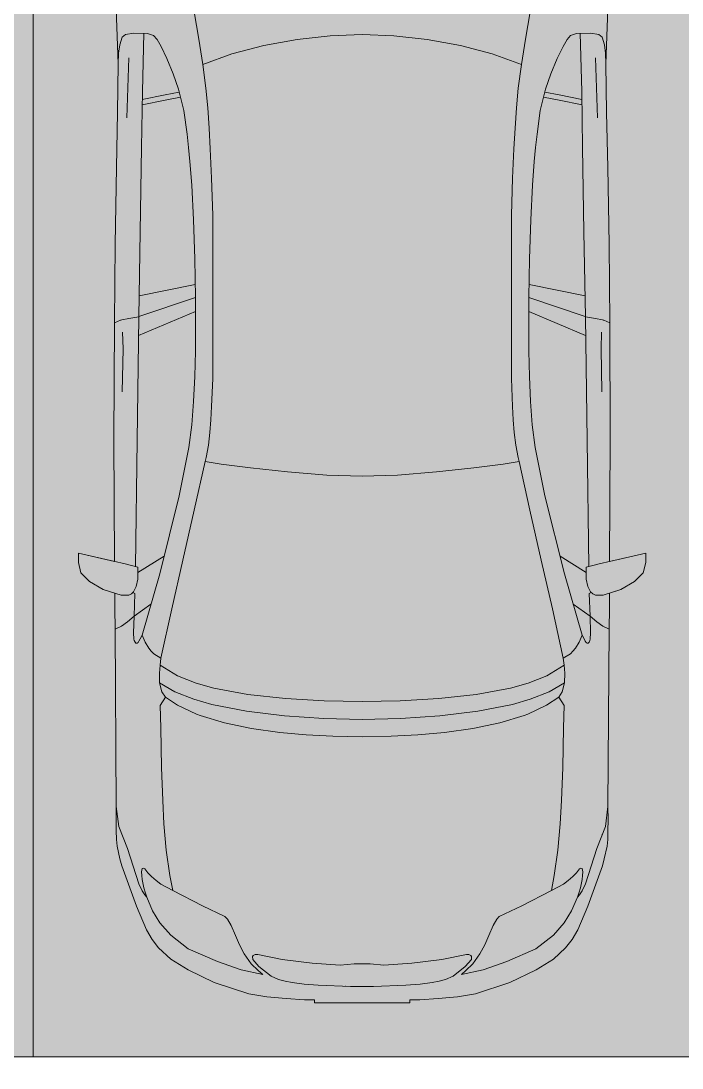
# Model space of a CAD drawing. Header units: millimetres. Extents: x 141848 to 1648660, y -465012 to -151356.
# Drawn here: x 444191 to 446634, y -270728 to -266857 of the extents above; entities that cross this region are included whole.
import ezdxf

# ---------------------------------------------------------------- set-up
doc = ezdxf.new("R2010")
doc.units = ezdxf.units.MM
doc.header["$MEASUREMENT"] = 0
doc.layers.add('Extérieur - Environnement', color=7, linetype='Continuous')
doc.layers.add('Structure - Murs extérieurs', color=7, linetype='Continuous')

msp = doc.modelspace()

# ---------------------------------------------------------------- hatches: boundary and pattern name
at = {"linetype": 'Continuous', "lineweight": 0, "true_color": 0x6f6f6f}
h = msp.add_hatch(color=8, dxfattribs=at)
h.paths.add_polyline_path([(360547.961, -275935.042), (360547.961, -295062.571), (487920.34, -293826.868), (487920.34, -270902.734), (487462.568, -270902.734), (472913.119, -271040.575), (472913.119, -163437.635), (371855.719, -163437.635), (371855.719, -271040.575), (371882.482, -271040.57), (371882.665, -272000.514, -0.40942736), (367883.201, -275935.042)])
h.paths.add_polyline_path([(377135.103, -260639.953), (373845.103, -260639.953), (373845.103, -248364.953), (373845.103, -243089.974), (373845.103, -242189.974), (377135.103, -242189.974)], flags=0)
h.paths.add_polyline_path([(415474.561, -260810.571), (380202.952, -260810.571), (380202.952, -230015.57), (380202.952, -193810.571), (380202.952, -171995.57), (431505.799, -171995.57), (464309.564, -171995.57), (464309.564, -262266.885), (436549.587, -262266.885), (436549.587, -189810.571), (412055.061, -189810.571), (412055.061, -201780.57), (412055.061, -204495.57), (415454.069, -204495.57), (415454.069, -208495.57), (415454.069, -218295.57), (405655.061, -218295.57), (405655.061, -222495.57), (415474.561, -222495.57)], flags=0)
h.paths.add_polyline_path([(381436.562, -269433.913, -0.09031866), (381558.292, -268727.623, -0.20144873), (382612.158, -267592.74, -0.10421145), (383417.525, -267415.055), (384017.498, -267409.371, -0.10404461), (384824.873, -267571.244, -0.23825546), (385983.776, -268953.318, -0.05518862), (386036.355, -269390.334), (386038.45, -269611.438), (386050.565, -270890.267), (385792.102, -271892.761, -0.26794919), (384069.602, -272909.124), (383469.629, -272914.808, -0.19371746), (382078.771, -272370.185, -0.07056876), (381728.183, -271931.262, -0.1316525), (381450.772, -270933.845)], flags=0)
h.paths.add_polyline_path([(392016.505, -273452.052), (392030.007, -267377.824, -0.3805567), (394016.505, -265609.826), (394094.233, -265609.826), (394094.233, -270609.826), (409094.233, -270609.826), (409094.233, -265609.826), (414055.71, -265609.826, -0.41421356), (415555.71, -267109.826), (415555.71, -273660.699, -0.34550161), (413836.804, -275433.432), (394027.271, -275599.002, -0.4157911), (392016.505, -273599.031)], flags=0)
h.paths.add_polyline_path([(424209.612, -271504.083, -0.13447393), (423930.467, -270484.937), (423930.467, -268984.937, -0.41421356), (425930.467, -266984.937), (426530.467, -266984.937, -0.41421356), (428530.467, -268984.937), (428530.467, -270484.937, -0.12882035), (428273.55, -271465.581, -0.27093629), (426530.467, -272484.937), (425930.467, -272484.937, -0.26498)], flags=0)
h.paths.add_polyline_path([(436562.206, -273329.325), (436569.468, -267730.336, -0.09856151), (436800.237, -266943.721), (436817.2, -266951.545, -0.258849), (438654.998, -265605.827), (438652.661, -265587.294), (439337.088, -265587.294), (439337.088, -265687.294), (439337.088, -270687.294), (469237.088, -270687.294), (469237.088, -265687.294), (470907.523, -265687.294), (472885.813, -265687.294), (472885.813, -267687.294), (472885.813, -271062.255, 0.00134576), (472885.842, -271073.021), (472896.728, -273095.233, -0.41421356), (470907.523, -275105.97), (462184.053, -275105.97, -0.00518896), (462130.957, -275116.103), (454147.511, -275196.191), (438770.531, -275253.24, -0.38655333), (436572.608, -273475.385, -0.02518922)], flags=0)

# ---------------------------------------------------------------- linework, layer by layer
at = {"color": 9, "linetype": 'Continuous', "lineweight": 5}
msp.add_lwpolyline([(436572.608, -273475.385, 0.38655333), (438770.531, -275253.24), (454147.511, -275196.191), (462130.957, -275116.103, 0.00518896), (462184.053, -275105.97), (470907.523, -275105.97, 0.41421356), (472896.728, -273095.233), (472885.842, -271073.021, -0.00134576), (472885.813, -271062.255), (472885.813, -267687.294), (472885.813, -265687.294), (470907.523, -265687.294), (469237.088, -265687.294), (469237.088, -270687.294), (439337.088, -270687.294), (439337.088, -265687.294), (439337.088, -265587.294), (438652.661, -265587.294), (438654.998, -265605.827, 0.258849), (436817.2, -266951.545), (436800.237, -266943.721, 0.09856151), (436569.468, -267730.336), (436562.206, -273329.325, 0.02518922)], format="xyb", close=True, dxfattribs=at)
at = {"color": 255, "linetype": 'Continuous', "lineweight": 5, "flags": 128}
for points in [[(444237.088, -265687.294), (444237.088, -270687.294)], [(444237.088, -270687.294), (446737.088, -270687.294)]]:
    msp.add_lwpolyline(points, dxfattribs=at)
at = {"layer": 'Extérieur - Environnement', "color": 7, "linetype": 'Continuous', "lineweight": 13}
for p, q in [((444812.002, -266709.08), (444848.174, -266924.692)), ((446091.814, -266709.08), (446055.642, -266924.692)), ((444543.698, -266812.144), (444550.959, -267015.116)), ((444550.959, -267015.116), (444543.698, -266812.144)), ((446352.857, -267015.116), (446360.118, -266812.144)), ((446352.857, -267015.116), (446360.118, -266812.144)), ((444564.951, -266917.174), (444556.547, -266945.179)), ((444577.652, -266906.682), (444564.951, -266917.174)), ((444608.63, -266901.909), (444577.652, -266906.682)), ((444659.244, -266903.116), (444608.63, -266901.909)), ((444640.038, -267118.034), (444645.862, -266902.797)), ((444681.719, -266910.293), (444659.244, -266903.116)), ((444694.717, -266925.468), (444681.719, -266910.293)), ((445334.373, -266911.78), (445211.69, -266925.666)), ((445451.908, -266907.061), (445334.373, -266911.78)), ((445451.908, -266907.061), (445569.443, -266911.78)), ((445569.443, -266911.78), (445692.126, -266925.666)), ((446209.099, -266925.468), (446222.098, -266910.293)), ((446222.098, -266910.293), (446244.572, -266903.116)), ((446244.572, -266903.116), (446295.186, -266901.909)), ((446263.778, -267118.034), (446257.954, -266902.797)), ((446295.186, -266901.909), (446326.164, -266906.682)), ((446326.164, -266906.682), (446338.865, -266917.174)), ((446338.865, -266917.174), (446347.27, -266945.179)), ((444556.547, -266945.179), (444552.232, -266976.682)), ((444709.611, -266951.662), (444694.717, -266925.468)), ((444731.015, -266995.684), (444709.611, -266951.662)), ((444848.174, -266924.692), (444863.388, -267017.735)), ((445088.935, -266948.269), (444971.085, -266979.133)), ((445211.69, -266925.666), (445088.935, -266948.269)), ((445692.126, -266925.666), (445814.881, -266948.269)), ((445814.881, -266948.269), (445932.731, -266979.133)), ((446055.642, -266924.692), (446040.428, -267017.735)), ((446172.801, -266995.684), (446194.205, -266951.662)), ((446194.205, -266951.662), (446209.099, -266925.468)), ((446347.27, -266945.179), (446351.584, -266976.682)), ((444552.232, -266976.682), (444550.959, -267015.116)), ((444589.626, -266993.88), (444582.209, -267214.66)), ((444754.43, -267052.956), (444731.015, -266995.684)), ((444971.085, -266979.133), (444863.388, -267017.735)), ((445932.731, -266979.133), (446040.428, -267017.735)), ((446149.386, -267052.956), (446172.801, -266995.684)), ((446314.19, -266993.88), (446321.607, -267214.66)), ((446351.584, -266976.682), (446352.857, -267015.116)), ((444550.959, -267015.116), (444548.746, -267195.422)), ((444548.746, -267195.422), (444550.959, -267015.116)), ((444863.388, -267017.735), (444875.059, -267105.162)), ((446040.428, -267017.735), (446028.757, -267105.162)), ((446355.07, -267195.422), (446352.857, -267015.116)), ((446355.07, -267195.422), (446352.857, -267015.116)), ((444773.759, -267109.617), (444754.43, -267052.956)), ((446130.057, -267109.617), (446149.386, -267052.956)), ((444793.594, -267187.636), (444773.759, -267109.617)), ((444875.058, -267105.146), (444881.751, -267178.67)), ((446028.758, -267105.146), (446022.066, -267178.67)), ((446110.222, -267187.636), (446130.057, -267109.617)), ((444637.106, -267325.351), (444640.038, -267118.034)), ((444639.345, -267167.062), (444723.733, -267149.83)), ((444639.618, -267147.769), (444724.006, -267130.537)), ((444723.733, -267149.83), (444781.148, -267138.68)), ((444724.006, -267130.537), (444776.487, -267120.345)), ((446180.083, -267149.83), (446122.668, -267138.68)), ((446179.81, -267130.537), (446127.33, -267120.345)), ((446264.198, -267147.769), (446179.81, -267130.537)), ((446264.471, -267167.062), (446180.083, -267149.83)), ((446266.71, -267325.351), (446263.778, -267118.034)), ((444805.003, -267275.127), (444793.594, -267187.636)), ((444881.75, -267178.656), (444886.716, -267253.131)), ((446022.066, -267178.656), (446017.1, -267253.131)), ((446098.813, -267275.127), (446110.222, -267187.636)), ((444548.746, -267195.422), (444544.396, -267398.632)), ((444548.746, -267195.422), (444544.396, -267398.632)), ((446359.42, -267398.632), (446355.07, -267195.422)), ((446355.07, -267195.422), (446359.42, -267398.632)), ((444886.716, -267253.127), (444891.12, -267329.924)), ((446017.1, -267253.127), (446012.696, -267329.924)), ((444810.849, -267324.705), (444805.003, -267275.127)), ((446092.967, -267324.705), (446098.813, -267275.127)), ((444632.146, -267636.148), (444637.106, -267325.351)), ((444815.943, -267376.543), (444810.849, -267324.705)), ((444891.119, -267329.914), (444895.885, -267438.034)), ((446012.697, -267329.914), (446007.931, -267438.034)), ((446087.873, -267376.543), (446092.967, -267324.705)), ((446271.671, -267636.148), (446266.71, -267325.351)), ((444822.181, -267464.557), (444815.943, -267376.543)), ((446081.636, -267464.557), (446087.873, -267376.543)), ((444544.396, -267398.632), (444539.611, -267681.866)), ((444544.396, -267398.632), (444539.611, -267681.866)), ((446364.205, -267681.866), (446359.42, -267398.632)), ((446359.42, -267398.632), (446364.205, -267681.866)), ((444895.885, -267438.031), (444899.856, -267575.552)), ((446007.931, -267438.031), (446003.961, -267575.552)), ((444828.568, -267592.686), (444822.181, -267464.557)), ((446075.248, -267592.686), (446081.636, -267464.557)), ((444899.856, -267575.552), (444899.894, -268178.518)), ((446003.961, -267575.552), (446003.922, -268178.518)), ((444833.568, -267735.926), (444828.568, -267592.686)), ((446070.248, -267735.926), (446075.248, -267592.686)), ((444627.185, -267950.448), (444632.146, -267636.148)), ((446276.631, -267950.448), (446271.671, -267636.148)), ((444539.611, -267681.866), (444537.092, -267973.113)), ((444539.611, -267681.866), (444537.092, -267973.113)), ((446366.724, -267973.113), (446364.205, -267681.866)), ((446364.205, -267681.866), (446366.724, -267973.113)), ((444835.991, -267879.457), (444833.568, -267735.926)), ((446067.825, -267879.457), (446070.248, -267735.926)), ((444628.402, -267873.372), (444835.173, -267831.01)), ((446275.415, -267873.372), (446068.643, -267831.01)), ((444835.991, -267879.457), (444627.202, -267949.357)), ((444836.529, -268077.471), (444835.991, -267879.457)), ((446067.287, -268077.471), (446067.825, -267879.457)), ((446067.825, -267879.457), (446276.614, -267949.357)), ((444537.092, -267973.113), (444558.801, -267963.349)), ((444558.801, -267963.349), (444560.757, -267962.783)), ((444560.757, -267962.783), (444564.015, -267962.088)), ((444564.015, -267962.088), (444589.928, -267957.432)), ((444589.928, -267957.432), (444627.185, -267950.448)), ((444627.185, -267950.448), (444620.746, -268407.601)), ((444626.214, -268019.427), (444836.131, -267931.001)), ((446277.603, -268019.427), (446067.685, -267931.001)), ((446276.631, -267950.448), (446283.07, -268407.601)), ((446313.888, -267957.432), (446276.631, -267950.448)), ((446339.801, -267962.088), (446313.888, -267957.432)), ((446343.059, -267962.783), (446339.801, -267962.088)), ((446345.015, -267963.349), (446343.059, -267962.783)), ((446366.724, -267973.113), (446345.015, -267963.349)), ((444537.092, -267973.113), (444535.124, -268405.992)), ((444535.124, -268405.992), (444537.092, -267973.113)), ((446368.692, -268405.992), (446366.724, -267973.113)), ((446368.692, -268405.992), (446366.724, -267973.113)), ((444566.987, -268008.036), (444568.486, -268069.3)), ((446336.829, -268008.036), (446335.33, -268069.3)), ((444568.486, -268069.3), (444565.909, -268228.63)), ((444833.378, -268171.56), (444836.529, -268077.471)), ((446070.438, -268171.56), (446067.287, -268077.471)), ((446335.33, -268069.3), (446337.907, -268228.63)), ((444829.184, -268264.184), (444833.378, -268171.56)), ((444899.894, -268178.518), (444896.057, -268282.803)), ((446003.922, -268178.518), (446007.759, -268282.803)), ((446074.632, -268264.184), (446070.438, -268171.56)), ((444823.085, -268350.336), (444829.184, -268264.184)), ((446080.732, -268350.336), (446074.632, -268264.184)), ((444896.058, -268282.796), (444893.524, -268331.972)), ((446007.758, -268282.796), (446010.292, -268331.972)), ((444811.939, -268433.588), (444823.085, -268350.336)), ((444893.524, -268331.956), (444889.726, -268379.107)), ((446010.292, -268331.956), (446014.09, -268379.107)), ((446091.878, -268433.588), (446080.732, -268350.336)), ((444889.728, -268379.084), (444883.905, -268425.327)), ((446014.088, -268379.084), (446019.911, -268425.327)), ((444535.124, -268405.992), (444537.602, -268855.376)), ((444537.602, -268855.376), (444535.124, -268405.992)), ((444620.747, -268407.601), (444614.299, -268873.649)), ((444883.905, -268425.327), (444875.474, -268470.695)), ((446019.911, -268425.327), (446028.342, -268470.695)), ((446283.069, -268407.601), (446289.517, -268873.649)), ((446366.214, -268855.376), (446368.692, -268405.992)), ((446366.214, -268855.376), (446368.692, -268405.992)), ((444776.522, -268612.975), (444811.939, -268433.588)), ((444875.253, -268471.184), (444875.56, -268470.505)), ((446028.563, -268471.184), (446028.256, -268470.505)), ((446127.294, -268612.975), (446091.878, -268433.588)), ((444872.174, -268485.5), (444832.016, -268665.461)), ((444872.174, -268485.5), (444875.253, -268471.184)), ((444872.174, -268485.5), (444931.145, -268495.563)), ((444931.145, -268495.563), (445039.761, -268509.721)), ((445972.671, -268495.563), (445864.055, -268509.721)), ((446031.642, -268485.5), (445972.671, -268495.563)), ((446031.642, -268485.5), (446028.563, -268471.184)), ((446031.642, -268485.5), (446071.8, -268665.461)), ((445039.761, -268509.721), (445176.846, -268524.319)), ((445176.846, -268524.319), (445321.29, -268535.706)), ((445321.29, -268535.706), (445451.908, -268540.229)), ((445582.526, -268535.706), (445451.908, -268540.229)), ((445726.97, -268524.319), (445582.526, -268535.706)), ((445864.055, -268509.721), (445726.97, -268524.319)), ((444704.322, -268900.718), (444776.522, -268612.975)), ((446199.494, -268900.718), (446127.294, -268612.975)), ((444832.016, -268665.461), (444789.836, -268850.052)), ((446071.8, -268665.461), (446113.98, -268850.052)), ((444537.602, -268855.376), (444404.23, -268824.575)), ((444404.23, -268824.575), (444404.23, -268858.864)), ((444404.23, -268824.575), (444576.265, -268864.305)), ((444404.23, -268824.575), (444404.23, -268858.864)), ((444720.697, -268835.461), (444623.515, -268895.945)), ((444789.836, -268850.052), (444748.686, -269030.342)), ((446113.98, -268850.052), (446155.13, -269030.342)), ((446183.12, -268835.461), (446280.301, -268895.945)), ((446499.586, -268824.575), (446327.551, -268864.305)), ((446499.586, -268824.575), (446366.214, -268855.376)), ((446499.586, -268858.864), (446499.586, -268824.575)), ((446499.586, -268824.575), (446499.586, -268858.864)), ((444404.23, -268858.864), (444413.09, -268896.996)), ((444413.09, -268896.996), (444404.23, -268858.864)), ((444576.265, -268864.305), (444599.394, -268869.809)), ((444599.394, -268869.809), (444623.515, -268876.024)), ((444623.515, -268876.024), (444623.515, -268921.171)), ((446304.422, -268869.809), (446280.301, -268876.024)), ((446280.301, -268876.024), (446280.301, -268921.171)), ((446327.551, -268864.305), (446304.422, -268869.809)), ((446490.726, -268896.996), (446499.586, -268858.864)), ((446490.726, -268896.996), (446499.586, -268858.864)), ((444413.09, -268896.996), (444444.949, -268928.955)), ((444444.949, -268928.955), (444413.09, -268896.996)), ((444444.949, -268928.955), (444495.489, -268958.446)), ((444495.489, -268958.446), (444444.949, -268928.955)), ((444623.515, -268921.171), (444617.503, -268947.698)), ((444704.322, -268900.718), (444638.908, -269127.825)), ((446199.494, -268900.718), (446264.908, -269127.825)), ((446280.301, -268921.171), (446286.313, -268947.698)), ((446408.327, -268958.446), (446458.867, -268928.955)), ((446408.327, -268958.446), (446458.867, -268928.955)), ((446458.867, -268928.955), (446490.726, -268896.996)), ((446458.867, -268928.955), (446490.726, -268896.996)), ((444495.489, -268958.446), (444538.002, -268972.665)), ((444561.464, -268980.512), (444495.489, -268958.446)), ((444538.002, -268972.665), (444538.26, -269028.074)), ((444538.26, -269028.074), (444538.002, -268972.665)), ((444607.695, -268967.805), (444599.62, -268975.338)), ((444612.572, -268973.482), (444605.368, -268969.976)), ((444617.503, -268947.698), (444607.695, -268967.805)), ((444612.572, -268973.482), (444609.604, -269058.02)), ((446286.313, -268947.698), (446296.121, -268967.805)), ((446291.244, -268973.482), (446298.448, -268969.976)), ((446291.244, -268973.482), (446294.212, -269058.02)), ((446296.121, -268967.805), (446304.196, -268975.338)), ((446342.352, -268980.512), (446408.327, -268958.446)), ((446365.556, -269028.074), (446365.814, -268972.665)), ((446365.556, -269028.074), (446365.814, -268972.665)), ((446365.814, -268972.665), (446408.327, -268958.446)), ((444589.448, -268980.446), (444561.464, -268980.512)), ((444599.62, -268975.338), (444589.448, -268980.446)), ((446304.196, -268975.338), (446314.368, -268980.446)), ((446314.368, -268980.446), (446342.352, -268980.512)), ((444538.26, -269028.074), (444539.312, -269106.124)), ((444538.26, -269028.074), (444539.312, -269106.124)), ((444671.752, -269013.798), (444609.604, -269058.02)), ((444748.686, -269030.342), (444708.521, -269213.352)), ((446155.13, -269030.342), (446195.295, -269213.352)), ((446232.064, -269013.798), (446294.212, -269058.02)), ((446364.504, -269106.124), (446365.556, -269028.074)), ((446365.556, -269028.074), (446364.504, -269106.124)), ((444584.743, -269078.043), (444563.147, -269094.519)), ((444609.604, -269058.02), (444584.743, -269078.043)), ((444609.604, -269058.02), (444607.77, -269119.394)), ((446294.212, -269058.02), (446319.073, -269078.043)), ((446294.212, -269058.02), (446296.046, -269119.394)), ((446319.073, -269078.043), (446340.669, -269094.519)), ((444563.147, -269094.519), (444539.312, -269106.124)), ((444539.312, -269106.124), (444543.463, -269761.281)), ((444539.312, -269106.124), (444543.463, -269761.281)), ((444607.77, -269119.394), (444609.049, -269142.411)), ((444631.56, -269141.742), (444638.908, -269127.825)), ((444638.908, -269127.825), (444650.354, -269154.267)), ((446264.908, -269127.825), (446253.463, -269154.267)), ((446272.256, -269141.742), (446264.908, -269127.825)), ((446296.046, -269119.394), (446294.767, -269142.411)), ((446340.669, -269094.519), (446364.504, -269106.124)), ((446360.353, -269761.281), (446364.504, -269106.124)), ((446364.504, -269106.124), (446360.353, -269761.281)), ((444609.049, -269142.411), (444610.086, -269148.165)), ((444610.086, -269148.165), (444613.009, -269153.829)), ((444616.47, -269156.902), (444613.009, -269153.829)), ((444620.219, -269156.936), (444616.47, -269156.902)), ((444624.115, -269154.389), (444620.219, -269156.936)), ((444624.115, -269154.389), (444627.207, -269150.029)), ((444627.207, -269150.029), (444631.554, -269141.742)), ((444650.354, -269154.267), (444663.697, -269175.776)), ((446253.463, -269154.267), (446240.119, -269175.776)), ((446276.609, -269150.029), (446272.262, -269141.742)), ((446279.701, -269154.389), (446276.609, -269150.029)), ((446279.701, -269154.389), (446283.597, -269156.936)), ((446283.597, -269156.936), (446287.346, -269156.902)), ((446287.346, -269156.902), (446290.807, -269153.829)), ((446293.73, -269148.165), (446290.807, -269153.829)), ((446294.767, -269142.411), (446293.73, -269148.165)), ((444663.697, -269175.776), (444672.894, -269186.973)), ((444672.894, -269186.973), (444682.613, -269197.411)), ((444682.613, -269197.411), (444708.521, -269213.352)), ((446221.203, -269197.411), (446195.295, -269213.352)), ((446230.922, -269186.973), (446221.203, -269197.411)), ((446240.119, -269175.776), (446230.922, -269186.973)), ((444705.231, -269238.276), (444703.088, -269268.704)), ((444708.521, -269213.352), (444705.231, -269238.276)), ((444770.045, -269278.711), (444705.231, -269238.276)), ((444708.535, -269213.352), (444708.521, -269213.352)), ((446133.771, -269278.711), (446198.585, -269238.276)), ((446195.281, -269213.352), (446195.295, -269213.352)), ((446195.295, -269213.352), (446198.585, -269238.276)), ((446198.585, -269238.276), (446200.728, -269268.704)), ((444703.088, -269268.704), (444703.868, -269304.066)), ((444838.801, -269304.966), (444770.041, -269278.71)), ((446065.016, -269304.966), (446133.775, -269278.71)), ((446200.728, -269268.704), (446199.948, -269304.066)), ((444760.246, -269337.286), (444703.868, -269304.066)), ((444703.868, -269304.066), (444712.196, -269337.784)), ((444903.937, -269323.678), (444838.794, -269304.965)), ((445999.88, -269323.678), (446065.022, -269304.965)), ((446143.57, -269337.286), (446199.948, -269304.066)), ((446199.948, -269304.066), (446191.62, -269337.784)), ((444725.512, -269357.141), (444705.981, -269387.53)), ((444712.196, -269337.784), (444712.222, -269337.799)), ((444725.512, -269357.141), (444712.196, -269337.784)), ((444725.517, -269357.181), (444725.512, -269357.141)), ((444725.517, -269357.181), (444770.12, -269386.898)), ((444830.449, -269364.909), (444760.246, -269337.286)), ((445030.229, -269347.1), (444903.931, -269323.677)), ((445168.372, -269362.462), (445030.229, -269347.1)), ((445735.444, -269362.462), (445873.587, -269347.1)), ((445873.587, -269347.1), (445999.885, -269323.677)), ((446073.367, -269364.909), (446143.57, -269337.286)), ((446178.299, -269357.181), (446133.696, -269386.898)), ((446178.299, -269357.181), (446178.305, -269357.141)), ((446178.305, -269357.141), (446191.62, -269337.784)), ((446178.305, -269357.141), (446197.835, -269387.53)), ((446191.62, -269337.784), (446191.594, -269337.799)), ((444705.981, -269387.53), (444708.16, -269470.882)), ((444770.12, -269386.898), (444839.999, -269419.474)), ((444896.096, -269383.674), (444830.449, -269364.909)), ((445024.538, -269409.223), (444896.096, -269383.674)), ((445311.302, -269370.864), (445168.37, -269362.461)), ((445451.937, -269373.424), (445311.3, -269370.863)), ((445451.879, -269373.424), (445592.516, -269370.863)), ((445592.514, -269370.864), (445735.446, -269362.461)), ((445879.278, -269409.223), (446007.72, -269383.674)), ((446007.72, -269383.674), (446073.367, -269364.909)), ((446133.696, -269386.898), (446063.817, -269419.474)), ((446197.835, -269387.53), (446195.656, -269470.882)), ((444839.999, -269419.474), (444853.06, -269424.336)), ((444853.06, -269424.336), (444943.601, -269452.15)), ((445165.22, -269426.562), (445024.538, -269409.223)), ((445310.004, -269436.38), (445165.22, -269426.562)), ((445451.908, -269439.488), (445310.004, -269436.38)), ((445451.908, -269439.488), (445593.812, -269436.38)), ((445593.812, -269436.38), (445738.596, -269426.562)), ((445738.596, -269426.562), (445879.278, -269409.223)), ((446050.756, -269424.336), (445960.216, -269452.15)), ((446063.817, -269419.474), (446050.756, -269424.336)), ((444708.158, -269470.819), (444710.804, -269617.644)), ((444708.161, -269470.865), (444708.161, -269470.882)), ((444943.601, -269452.15), (445042.648, -269473.079)), ((445042.648, -269473.079), (445147.555, -269487.903)), ((445861.168, -269473.079), (445756.261, -269487.903)), ((445960.216, -269452.15), (445861.168, -269473.079)), ((446195.658, -269470.819), (446193.012, -269617.644)), ((446195.655, -269470.865), (446195.655, -269470.882)), ((445147.555, -269487.903), (445245.517, -269496.699)), ((445245.517, -269496.699), (445344.089, -269501.675)), ((445344.089, -269501.675), (445451.915, -269503.419)), ((445559.727, -269501.675), (445451.902, -269503.419)), ((445658.299, -269496.699), (445559.727, -269501.675)), ((445756.261, -269487.903), (445658.299, -269496.699)), ((444710.804, -269617.644), (444715.096, -269739.103)), ((446193.012, -269617.644), (446188.72, -269739.103)), ((444715.096, -269739.103), (444719.633, -269825.642)), ((446188.72, -269739.103), (446184.183, -269825.642)), ((444543.463, -269761.281), (444543.38, -269812.104)), ((444543.463, -269761.281), (444543.38, -269812.104)), ((444543.463, -269761.281), (444553.306, -269834.646)), ((446360.353, -269761.281), (446350.51, -269834.646)), ((446360.436, -269812.104), (446360.353, -269761.281)), ((446360.353, -269761.281), (446360.436, -269812.104)), ((444543.38, -269812.104), (444543.49, -269850.175)), ((444543.38, -269812.104), (444543.49, -269850.175)), ((444719.631, -269825.621), (444728.412, -269922.935)), ((444728.412, -269922.935), (444719.661, -269825.642)), ((446184.185, -269825.621), (446175.404, -269922.935)), ((446175.404, -269922.935), (446184.155, -269825.642)), ((446360.326, -269850.175), (446360.436, -269812.104)), ((446360.436, -269812.104), (446360.326, -269850.175)), ((444543.49, -269850.175), (444544.017, -269883.286)), ((444543.49, -269850.175), (444544.017, -269883.286)), ((444553.306, -269834.646), (444584.831, -269917.011)), ((444564.421, -269863.685), (444564.472, -269864.697)), ((446350.51, -269834.646), (446318.985, -269917.011)), ((446339.396, -269863.685), (446339.344, -269864.697)), ((446359.799, -269883.286), (446360.326, -269850.175)), ((446360.326, -269850.175), (446359.799, -269883.286)), ((444544.017, -269883.286), (444546.818, -269907.43)), ((444544.017, -269883.286), (444546.818, -269907.43)), ((446356.998, -269907.43), (446359.799, -269883.286)), ((446359.799, -269883.286), (446356.998, -269907.43)), ((444546.818, -269907.43), (444557.215, -269954.786)), ((444557.215, -269954.786), (444546.818, -269907.43)), ((444584.831, -269917.011), (444626.432, -270046.609)), ((444728.412, -269922.935), (444742.034, -270016.18)), ((446175.404, -269922.935), (446161.782, -270016.18)), ((446318.985, -269917.011), (446277.384, -270046.609)), ((446346.601, -269954.786), (446356.998, -269907.43)), ((446346.601, -269954.786), (446356.998, -269907.43)), ((444557.215, -269954.786), (444564.23, -269980.291)), ((444564.23, -269980.291), (444557.215, -269954.786)), ((444564.23, -269980.291), (444618.048, -270130.226)), ((444618.048, -270130.226), (444564.23, -269980.291)), ((446285.768, -270130.226), (446339.586, -269980.291)), ((446285.768, -270130.226), (446339.586, -269980.291)), ((446339.586, -269980.291), (446346.601, -269954.786)), ((446339.586, -269980.291), (446346.601, -269954.786)), ((444639.437, -269991.066), (444636.704, -270002.769)), ((444636.704, -270002.769), (444638.017, -270015.863)), ((444638.017, -270015.863), (444638.964, -270030.793)), ((444643.89, -269989.8), (444639.437, -269991.066)), ((444648.778, -269991.957), (444643.89, -269989.8)), ((444659.717, -270006.248), (444648.778, -269991.957)), ((444673.339, -270019.786), (444659.717, -270006.248)), ((444742.03, -270016.157), (444752.31, -270072.418)), ((446161.786, -270016.157), (446151.506, -270072.418)), ((446230.477, -270019.786), (446244.099, -270006.248)), ((446244.099, -270006.248), (446255.038, -269991.957)), ((446255.038, -269991.957), (446259.926, -269989.8)), ((446259.926, -269989.8), (446264.379, -269991.066)), ((446264.379, -269991.066), (446267.112, -270002.769)), ((446265.799, -270015.863), (446264.852, -270030.793)), ((446267.112, -270002.769), (446265.799, -270015.863)), ((444638.769, -270072.924), (444626.432, -270046.609)), ((444638.964, -270030.793), (444644.87, -270061.6)), ((444690.413, -270034.588), (444673.339, -270019.786)), ((444708.354, -270047.873), (444690.413, -270034.588)), ((444752.31, -270072.418), (444708.354, -270047.873)), ((446151.506, -270072.418), (446195.462, -270047.873)), ((446195.462, -270047.873), (446213.404, -270034.588)), ((446213.404, -270034.588), (446230.477, -270019.786)), ((446264.852, -270030.793), (446258.946, -270061.6)), ((446265.047, -270072.924), (446277.384, -270046.609)), ((444649.212, -270087.473), (444638.769, -270072.924)), ((444644.87, -270061.6), (444651.216, -270081.4)), ((444656.538, -270096.772), (444649.212, -270087.473)), ((444651.216, -270081.4), (444656.538, -270096.772)), ((444861.725, -270128.798), (444752.31, -270072.418)), ((446042.091, -270128.798), (446151.506, -270072.418)), ((446252.6, -270081.4), (446247.278, -270096.772)), ((446247.278, -270096.772), (446254.604, -270087.473)), ((446258.946, -270061.6), (446252.6, -270081.4)), ((446254.604, -270087.473), (446265.047, -270072.924)), ((444618.048, -270130.226), (444655.287, -270217.2)), ((444655.287, -270217.2), (444618.048, -270130.226)), ((444677.722, -270147.072), (444656.538, -270096.772)), ((444945.162, -270167.904), (444861.725, -270128.798)), ((445958.655, -270167.904), (446042.091, -270128.798)), ((446226.094, -270147.072), (446247.278, -270096.772)), ((446248.529, -270217.2), (446285.768, -270130.226)), ((446248.529, -270217.2), (446285.768, -270130.226)), ((444704.937, -270191.422), (444677.722, -270147.072)), ((444954.551, -270178.323), (444945.162, -270167.904)), ((445949.266, -270178.323), (445958.655, -270167.904)), ((446198.879, -270191.422), (446226.094, -270147.072)), ((444745.255, -270236.78), (444704.937, -270191.422)), ((444967.731, -270201.019), (444954.551, -270178.323)), ((444983.871, -270238.748), (444967.718, -270200.996)), ((445919.945, -270238.748), (445936.098, -270200.996)), ((445936.085, -270201.019), (445949.266, -270178.323)), ((446158.561, -270236.78), (446198.879, -270191.422)), ((444655.287, -270217.2), (444675.832, -270252.572)), ((444655.287, -270217.2), (444675.832, -270252.572)), ((444809.581, -270287.509), (444745.255, -270236.78)), ((444998.939, -270273.148), (444983.871, -270238.748)), ((445904.877, -270273.148), (445919.945, -270238.748)), ((446094.235, -270287.509), (446158.561, -270236.78)), ((446227.984, -270252.572), (446248.529, -270217.2)), ((446248.529, -270217.2), (446227.984, -270252.572)), ((444675.832, -270252.572), (444700.01, -270283.992)), ((444675.832, -270252.572), (444700.01, -270283.992)), ((444700.01, -270283.992), (444745.038, -270325.3)), ((444700.01, -270283.992), (444745.038, -270325.3)), ((444809.581, -270287.509), (444917.615, -270334.551)), ((445016.721, -270306.15), (444998.939, -270273.148)), ((445887.095, -270306.15), (445904.877, -270273.148)), ((446094.235, -270287.509), (445986.201, -270334.551)), ((446158.778, -270325.3), (446203.806, -270283.992)), ((446203.806, -270283.992), (446158.778, -270325.3)), ((446203.806, -270283.992), (446227.984, -270252.572)), ((446227.984, -270252.572), (446203.806, -270283.992)), ((444745.038, -270325.3), (444808.755, -270364.897)), ((444745.038, -270325.3), (444808.755, -270364.897)), ((445042.467, -270342.487), (445016.721, -270306.15)), ((445047.432, -270315.683), (445049.876, -270311.79)), ((445047.58, -270326.509), (445047.432, -270315.683)), ((445070.639, -270353.332), (445047.58, -270326.509)), ((445049.876, -270311.79), (445057.122, -270308.145)), ((445057.122, -270308.145), (445066.035, -270307.893)), ((445066.035, -270307.893), (445156.902, -270326.346)), ((445156.902, -270326.346), (445267.927, -270340.803)), ((445746.914, -270326.346), (445635.889, -270340.803)), ((445837.781, -270307.893), (445746.914, -270326.346)), ((445833.177, -270353.332), (445856.236, -270326.509)), ((445846.694, -270308.145), (445837.781, -270307.893)), ((445853.94, -270311.79), (445846.694, -270308.145)), ((445856.384, -270315.683), (445853.94, -270311.79)), ((445856.236, -270326.509), (445856.384, -270315.683)), ((445861.35, -270342.487), (445887.095, -270306.15)), ((446095.061, -270364.897), (446158.778, -270325.3)), ((446158.778, -270325.3), (446095.061, -270364.897)), ((444808.755, -270364.897), (444905.55, -270411.682)), ((444808.755, -270364.897), (444905.55, -270411.682)), ((444917.615, -270334.551), (445004.846, -270364.687)), ((445085.093, -270382.581), (445004.846, -270364.687)), ((445068.336, -270367.761), (445042.467, -270342.487)), ((445115.4, -270388.521), (445070.639, -270353.332)), ((445267.927, -270340.803), (445371.064, -270347.688)), ((445422.186, -270343.014), (445371.064, -270347.688)), ((445422.186, -270343.014), (445452.723, -270343.014)), ((445481.63, -270343.014), (445451.093, -270343.014)), ((445481.63, -270343.014), (445532.752, -270347.688)), ((445635.889, -270340.803), (445532.752, -270347.688)), ((445788.416, -270388.521), (445833.177, -270353.332)), ((445818.723, -270382.581), (445898.97, -270364.687)), ((445835.48, -270367.761), (445861.35, -270342.487)), ((445986.201, -270334.551), (445898.97, -270364.687)), ((445998.266, -270411.682), (446095.061, -270364.897)), ((446095.061, -270364.897), (445998.266, -270411.682)), ((445085.093, -270382.581), (445068.336, -270367.761)), ((445143.559, -270400.674), (445115.4, -270388.521)), ((445143.559, -270400.674), (445167.127, -270406.754)), ((445760.257, -270400.674), (445736.689, -270406.754)), ((445760.257, -270400.674), (445788.416, -270388.521)), ((445818.723, -270382.581), (445835.48, -270367.761)), ((444905.55, -270411.682), (445033.039, -270453.32)), ((445033.039, -270453.32), (444905.55, -270411.682)), ((445167.123, -270406.753), (445193.12, -270411.739)), ((445193.108, -270411.737), (445238.025, -270417.696)), ((445238.025, -270417.696), (445289.918, -270421.621)), ((445409.307, -270426.56), (445289.918, -270421.621)), ((445390.774, -270425.927), (445391.415, -270425.927)), ((445451.92, -270426.22), (445409.307, -270426.56)), ((445451.896, -270426.22), (445494.509, -270426.56)), ((445494.509, -270426.56), (445613.898, -270421.621)), ((445513.042, -270425.927), (445512.401, -270425.927)), ((445665.791, -270417.696), (445613.898, -270421.621)), ((445710.708, -270411.737), (445665.791, -270417.696)), ((445736.693, -270406.753), (445710.696, -270411.739)), ((445870.777, -270453.32), (445998.266, -270411.682)), ((445870.777, -270453.32), (445998.266, -270411.682)), ((445033.039, -270453.32), (445099.279, -270464.898)), ((445099.279, -270464.898), (445033.039, -270453.32)), ((445099.279, -270464.898), (445170.898, -270471.45)), ((445170.898, -270471.45), (445099.279, -270464.898)), ((445170.898, -270471.45), (445238.885, -270475.543)), ((445238.885, -270475.543), (445170.898, -270471.45)), ((445238.885, -270475.543), (445276.146, -270476.634)), ((445276.146, -270476.634), (445238.885, -270475.543)), ((445276.146, -270476.634), (445276.146, -270487.463)), ((445276.146, -270487.463), (445276.146, -270476.634)), ((445627.67, -270476.634), (445664.931, -270475.543)), ((445627.67, -270476.634), (445664.931, -270475.543)), ((445627.67, -270487.463), (445627.67, -270476.634)), ((445627.67, -270487.463), (445627.67, -270476.634)), ((445664.931, -270475.543), (445732.918, -270471.45)), ((445664.931, -270475.543), (445732.918, -270471.45)), ((445732.918, -270471.45), (445804.537, -270464.898)), ((445732.918, -270471.45), (445804.537, -270464.898)), ((445804.537, -270464.898), (445870.777, -270453.32)), ((445804.537, -270464.898), (445870.777, -270453.32)), ((445276.146, -270487.463), (445627.67, -270487.463)), ((445276.146, -270487.463), (445451.908, -270487.463)), ((445627.67, -270487.463), (445451.908, -270487.463))]:
    msp.add_line(p, q, dxfattribs=at)
at = {"layer": 'Structure - Murs extérieurs', "color": 7, "linetype": 'Continuous', "lineweight": 5, "flags": 128}
msp.add_lwpolyline([(469137.088, -270687.292), (439337.088, -270687.292), (439337.088, -265687.294), (439337.088, -265587.294), (439237.088, -265587.294), (438652.661, -265587.294, 0.25972716), (436720.906, -267116.457, 0.0985618), (436560.829, -267920.633), (436560.829, -273253.269, 0.41578544), (438672.092, -275353.239), (470809.084, -275205.969, 0.41421921)], format="xyb", dxfattribs=at)
at = {"layer": 'Structure - Murs extérieurs', "color": 7, "linetype": 'Continuous', "lineweight": 5}
msp.add_lwpolyline([(469137.088, -270687.292), (439337.088, -270687.292)], dxfattribs=at)

doc.saveas('drawing.dxf')
